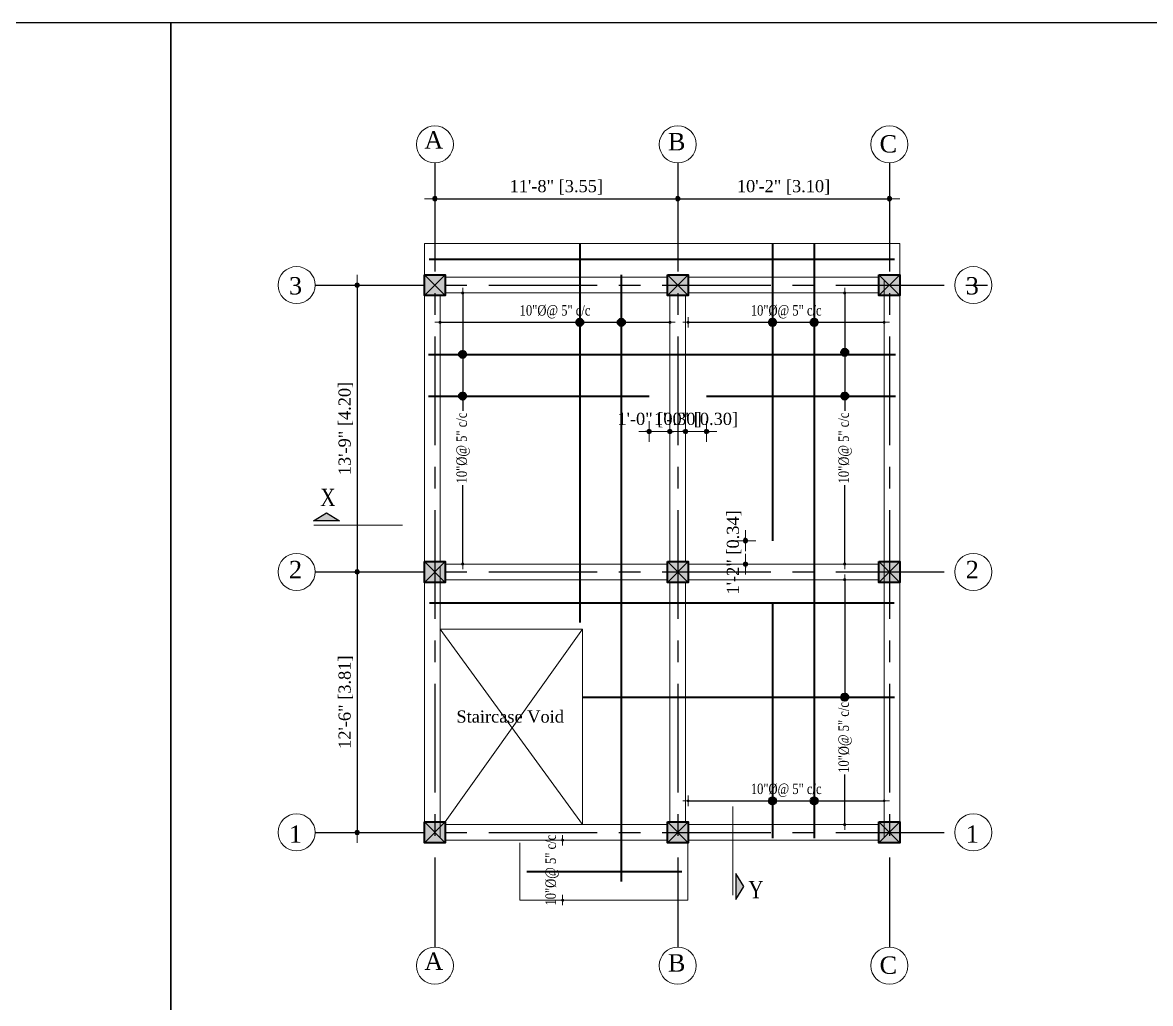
# Model space of a CAD drawing. Header units: feet. Extents: x 4160 to 31260, y -20219 to -1382.
# Drawn here: x 21503 to 22152, y -5015 to -4450 of the extents above; entities that cross this region are included whole.
import ezdxf

# ---------------------------------------------------------------- set-up
doc = ezdxf.new("R2010")
doc.units = ezdxf.units.FT
doc.header["$LTSCALE"] = 50
doc.header["$MEASUREMENT"] = 0
doc.header["$PDMODE"] = 34
doc.linetypes.add('CENTER', pattern=[2, 1.25, -0.25, 0.25, -0.25])
for name, color, linetype, lineweight in [('BAR', 7, 'Continuous', 40), ('COLUMN', 145, 'Continuous', 40), ('DIM', 7, 'Continuous', 9), ('DIMENISON', 152, 'Continuous', 9), ('DIMENSION', 142, 'Continuous', 13), ('HACTH', 8, 'Continuous', 13), ('REBARS', 1, 'Continuous', 40), ('stair', 140, 'Continuous', 18), ('Text1', 3, 'Continuous', 25), ('wall', 6, 'Continuous', 40)]:
    doc.layers.add(name, color=color, linetype=linetype, lineweight=lineweight)
for name, color, linetype in [('CL', 253, 'CENTER'), ('Furniture', 32, 'Continuous'), ('Text', 7, 'Continuous')]:
    doc.layers.add(name, color=color, linetype=linetype)
doc.styles.add('1.8', font='times.ttf', dxfattribs={"width": 0.8, "height": 8})
doc.styles.add('1.8 str', font='times.ttf', dxfattribs={"width": 0.8, "height": 6})
doc.styles.add('7 INCH', font='times.ttf', dxfattribs={"height": 7})
doc.styles.add('arial', font='times.ttf')
doc.styles.add('NAVARAJ', font='times.ttf', dxfattribs={"height": 9})
doc.dimstyles.new('1.4', dxfattribs={"dimscale": 0, "dimtxt": 6, "dimasz": 0.5, "dimexe": 2, "dimexo": 9, "dimgap": 2, "dimtad": 1, "dimdec": 0, "dimlfac": 0.5, "dimzin": 3, "dimdsep": 46, "dimlunit": 4, "dimtxsty": '1.8 str', "dimblk": 'DIM', "dimcen": 3, "dimdle": 3, "dimse1": 1, "dimse2": 1, "dimclrd": 256, "dimclre": 256, "dimclrt": 7, "dimadec": 1, "dimazin": 2, "dimtfac": 1, "dimtdec": 0, "dimtix": 1, "dimtofl": 0, "dimtmove": 2, "dimatfit": 3, "dimldrblk": 'arrow', "dimfxl": 2, "dimfrac": 2, "dimtolj": 2, "dimtzin": 0, "dimarcsym": 0})
doc.dimstyles.new('7 INCH', dxfattribs={"dimscale": 0, "dimtxt": 7, "dimasz": 1, "dimexe": 2, "dimexo": 9, "dimgap": 2, "dimtad": 1, "dimdec": 0, "dimzin": 3, "dimdsep": 46, "dimlunit": 4, "dimtxsty": '7 INCH', "dimblk": 'DIM', "dimcen": 3, "dimdle": 3, "dimse1": 1, "dimse2": 1, "dimclrd": 256, "dimclre": 256, "dimclrt": 7, "dimadec": 1, "dimazin": 2, "dimtfac": 1, "dimtdec": 0, "dimtix": 1, "dimtofl": 0, "dimtmove": 2, "dimatfit": 3, "dimldrblk": 'DIM', "dimfxl": 2, "dimfrac": 2, "dimtolj": 2, "dimtzin": 0, "dimarcsym": 0})

# ---------------------------------------------------------------- blocks, each defined once
blk = doc.blocks.new('DIM')
at = {"layer": 'DIMENSION'}
h = blk.add_hatch(color=256, dxfattribs=at)
h.paths.add_polyline_path([(0, 1.28), (0, 0), (1.28, 0, 0.414214)])
h.paths.add_polyline_path([(1.28, 0), (0, 0), (0, -1.28, 0.414214)])
h.paths.add_polyline_path([(0, 0), (-1.28, 0, 0.414214), (0, -1.28)])
h.paths.add_polyline_path([(0, 1.28, 0.414214), (-1.28, 0), (0, 0)])
for p, q in [((-6, 0), (6, 0)), ((0, 6), (0, -6))]:
    blk.add_line(p, q, dxfattribs=at)
blk.add_circle((0, 0), 1.28, dxfattribs=at)
blk = doc.blocks.new('*D250')
at = {"layer": 'Defpoints', "color": 0, "ltscale": 2, "transparency": 16777216}
for p in [(21880.14, -4551.64), (21740.2, -4571.41), (21880.14, -4571.41)]:
    blk.add_point(p, dxfattribs=at)
at = {"layer": 'DIMENSION', "lineweight": -2, "ltscale": 2, "transparency": 16777216}
blk.add_line((21741.2, -4551.64), (21879.14, -4551.64), dxfattribs=at)
at = {"layer": 'DIMENSION', "lineweight": -2, "ltscale": 2, "transparency": 16777216, "rotation": 180}
blk.add_blockref('DIM', (21740.2, -4551.64), dxfattribs=at)
at = {"layer": 'DIMENSION', "lineweight": -2, "ltscale": 2, "transparency": 16777216}
blk.add_blockref('DIM', (21880.14, -4551.64), dxfattribs=at)
at = {"layer": 'DIMENSION', "color": 7, "ltscale": 2, "transparency": 16777216, "insert": (21810.17, -4545.12), "char_height": 7, "attachment_point": 5, "style": '7 INCH'}
blk.add_mtext('\\A2;11\'-8" [3.55]', dxfattribs=at)
blk = doc.blocks.new('*D251')
at = {"layer": 'Defpoints', "color": 0, "ltscale": 2, "transparency": 16777216}
for p in [(22002.09, -4551.64), (21880.14, -4571.41), (22002.09, -4571.41)]:
    blk.add_point(p, dxfattribs=at)
at = {"layer": 'DIMENSION', "lineweight": -2, "ltscale": 2, "transparency": 16777216}
blk.add_line((21881.14, -4551.64), (22001.09, -4551.64), dxfattribs=at)
at = {"layer": 'DIMENSION', "lineweight": -2, "ltscale": 2, "transparency": 16777216, "rotation": 180}
blk.add_blockref('DIM', (21880.14, -4551.64), dxfattribs=at)
at = {"layer": 'DIMENSION', "lineweight": -2, "ltscale": 2, "transparency": 16777216}
blk.add_blockref('DIM', (22002.09, -4551.64), dxfattribs=at)
at = {"layer": 'DIMENSION', "color": 7, "ltscale": 2, "transparency": 16777216, "insert": (21941.11, -4545.12), "char_height": 7, "attachment_point": 5, "style": '7 INCH'}
blk.add_mtext('\\A2;10\'-2" [3.10]', dxfattribs=at)
blk = doc.blocks.new('*D252')
at = {"layer": 'Defpoints', "color": 0, "ltscale": 2, "transparency": 16777216}
for p in [(21734.2, -4601.41), (21695.43, -4766.59), (21734.2, -4766.59)]:
    blk.add_point(p, dxfattribs=at)
at = {"layer": 'DIMENSION', "lineweight": -2, "ltscale": 2, "transparency": 16777216}
blk.add_line((21695.43, -4602.41), (21695.43, -4765.59), dxfattribs=at)
for p, rotation in [((21695.43, -4601.41), 90), ((21695.43, -4766.59), 270)]:
    blk.add_blockref('DIM', p, dxfattribs=dict(at, rotation=rotation))
at = {"layer": 'DIMENSION', "color": 7, "ltscale": 2, "transparency": 16777216, "insert": (21688.9, -4684), "char_height": 7, "attachment_point": 5, "rotation": 90, "style": '7 INCH'}
blk.add_mtext('\\A2;13\'-9" [4.20]', dxfattribs=at)
blk = doc.blocks.new('*D253')
at = {"layer": 'Defpoints', "color": 0, "ltscale": 2, "transparency": 16777216}
for p in [(21734.2, -4766.59), (21695.43, -4916.59), (21734.2, -4916.59)]:
    blk.add_point(p, dxfattribs=at)
at = {"layer": 'DIMENSION', "lineweight": -2, "ltscale": 2, "transparency": 16777216}
blk.add_line((21695.43, -4767.59), (21695.43, -4915.59), dxfattribs=at)
for p, rotation in [((21695.43, -4766.59), 90), ((21695.43, -4916.59), 270)]:
    blk.add_blockref('DIM', p, dxfattribs=dict(at, rotation=rotation))
at = {"layer": 'DIMENSION', "color": 7, "ltscale": 2, "transparency": 16777216, "insert": (21688.9, -4841.59), "char_height": 7, "attachment_point": 5, "rotation": 90, "style": '7 INCH'}
blk.add_mtext('\\A2;12\'-6" [3.81]', dxfattribs=at)
blk = doc.blocks.new('A$C151D7C43')
at = {"layer": 'HACTH', "ltscale": 0.1}
h = blk.add_hatch(color=256, dxfattribs=at)
h.dxf.hatch_style = 1
h.paths.add_polyline_path([(-12, 6), (-12, -6), (0, -6), (0, 6)])
at = {"layer": 'CL'}
for points in [[(0, 6), (-12, -6)], [(-12, 6), (0, -6)]]:
    blk.add_lwpolyline(points, dxfattribs=at)
at = {"layer": 'COLUMN'}
blk.add_lwpolyline([(-12, 6), (0, 6), (0, -6), (-12, -6)], close=True, dxfattribs=at)
blk = doc.blocks.new('*D254')
at = {"layer": 'Defpoints', "color": 0, "ltscale": 10, "transparency": 16777216}
for p in [(21756.21, -4605.91), (21773.95, -4605.91), (21746.2, -4762.09)]:
    blk.add_point(p, dxfattribs=at)
at = {"layer": 'DIM', "lineweight": -2, "ltscale": 10, "transparency": 16777216}
for p, q in [((21756.21, -4606.41), (21756.21, -4673.85)), ((21756.21, -4761.59), (21756.21, -4716.65))]:
    blk.add_line(p, q, dxfattribs=at)
at = {"layer": 'DIM', "lineweight": -2, "ltscale": 10, "transparency": 16777216, "xscale": 0.5, "yscale": 0.5, "zscale": 0.5}
for p, rotation in [((21756.21, -4605.91), 90), ((21756.21, -4762.09), 270)]:
    blk.add_blockref('DIM', p, dxfattribs=dict(at, rotation=rotation))
at = {"layer": 'DIM', "color": 7, "ltscale": 10, "transparency": 16777216, "insert": (21756.48, -4695.25), "char_height": 6, "attachment_point": 5, "rotation": 90, "style": '1.8 str'}
blk.add_mtext('\\A2;10"%%C@ 5" c/c', dxfattribs=at)
blk = doc.blocks.new('arrow')
at = {"layer": 'DIMENSION'}
blk.add_lwpolyline([(1.2, 0, 0, 2.1, 0), (-2.3, 0, 0, 0, 0), (1.2, 0, 0, 0, 0)], format="xyseb", dxfattribs=at)
blk = doc.blocks.new('*D255')
at = {"layer": 'Defpoints', "color": 0, "ltscale": 10, "transparency": 16777216}
for p in [(21976.32, -4605.91), (21994.07, -4605.91), (21966.31, -4762.09)]:
    blk.add_point(p, dxfattribs=at)
at = {"layer": 'DIM', "lineweight": -2, "ltscale": 10, "transparency": 16777216}
for p, q in [((21976.32, -4606.41), (21976.32, -4673.85)), ((21976.32, -4761.59), (21976.32, -4716.65))]:
    blk.add_line(p, q, dxfattribs=at)
at = {"layer": 'DIM', "lineweight": -2, "ltscale": 10, "transparency": 16777216, "xscale": 0.5, "yscale": 0.5, "zscale": 0.5}
for p, rotation in [((21976.32, -4605.91), 90), ((21976.32, -4762.09), 270)]:
    blk.add_blockref('DIM', p, dxfattribs=dict(at, rotation=rotation))
at = {"layer": 'DIM', "color": 7, "ltscale": 10, "transparency": 16777216, "insert": (21976.6, -4695.25), "char_height": 6, "attachment_point": 5, "rotation": 90, "style": '1.8 str'}
blk.add_mtext('\\A2;10"%%C@ 5" c/c', dxfattribs=at)
blk = doc.blocks.new('*D256')
at = {"layer": 'Defpoints', "color": 0, "ltscale": 10, "transparency": 16777216}
for p in [(21976.32, -4771.09), (21994.07, -4771.09), (21966.31, -4912.09)]:
    blk.add_point(p, dxfattribs=at)
at = {"layer": 'DIM', "lineweight": -2, "ltscale": 10, "transparency": 16777216}
for p, q in [((21976.32, -4771.59), (21976.32, -4840.52)), ((21976.32, -4911.59), (21976.32, -4883.33))]:
    blk.add_line(p, q, dxfattribs=at)
at = {"layer": 'DIM', "lineweight": -2, "ltscale": 10, "transparency": 16777216, "xscale": 0.5, "yscale": 0.5, "zscale": 0.5}
for p, rotation in [((21976.32, -4771.09), 90), ((21976.32, -4912.09), 270)]:
    blk.add_blockref('DIM', p, dxfattribs=dict(at, rotation=rotation))
at = {"layer": 'DIM', "color": 7, "ltscale": 10, "transparency": 16777216, "insert": (21976.6, -4861.92), "char_height": 6, "attachment_point": 5, "rotation": 90, "style": '1.8 str'}
blk.add_mtext('\\A2;10"%%C@ 5" c/c', dxfattribs=at)
blk = doc.blocks.new('*D257')
at = {"layer": 'Defpoints', "color": 0, "ltscale": 10, "transparency": 16777216}
for p in [(21743.2, -4607.41), (21875.64, -4607.41), (21875.64, -4622.85)]:
    blk.add_point(p, dxfattribs=at)
at = {"layer": 'DIM', "lineweight": -2, "ltscale": 10, "transparency": 16777216}
blk.add_line((21743.7, -4622.85), (21875.14, -4622.85), dxfattribs=at)
at = {"layer": 'DIM', "lineweight": -2, "ltscale": 10, "transparency": 16777216, "xscale": 0.5, "yscale": 0.5, "zscale": 0.5, "rotation": 180}
blk.add_blockref('DIM', (21743.2, -4622.85), dxfattribs=at)
at = {"layer": 'DIM', "lineweight": -2, "ltscale": 10, "transparency": 16777216, "xscale": 0.5, "yscale": 0.5, "zscale": 0.5}
blk.add_blockref('DIM', (21875.64, -4622.85), dxfattribs=at)
at = {"layer": 'DIM', "color": 7, "ltscale": 10, "transparency": 16777216, "insert": (21809.42, -4616.81), "char_height": 6, "attachment_point": 5, "style": '1.8 str'}
blk.add_mtext('\\A2;10"%%C@ 5" c/c', dxfattribs=at)
blk = doc.blocks.new('*D258')
at = {"layer": 'Defpoints', "color": 0, "ltscale": 10, "transparency": 16777216}
for p in [(21886.14, -4605.91), (21999.09, -4607.41), (21999.09, -4622.85)]:
    blk.add_point(p, dxfattribs=at)
at = {"layer": 'DIM', "lineweight": -2, "ltscale": 10, "transparency": 16777216}
blk.add_line((21886.64, -4622.85), (21998.59, -4622.85), dxfattribs=at)
at = {"layer": 'DIM', "lineweight": -2, "ltscale": 10, "transparency": 16777216, "xscale": 0.5, "yscale": 0.5, "zscale": 0.5, "rotation": 180}
blk.add_blockref('DIM', (21886.14, -4622.85), dxfattribs=at)
at = {"layer": 'DIM', "lineweight": -2, "ltscale": 10, "transparency": 16777216, "xscale": 0.5, "yscale": 0.5, "zscale": 0.5}
blk.add_blockref('DIM', (21999.09, -4622.85), dxfattribs=at)
at = {"layer": 'DIM', "color": 7, "ltscale": 10, "transparency": 16777216, "insert": (21942.61, -4616.81), "char_height": 6, "attachment_point": 5, "style": '1.8 str'}
blk.add_mtext('\\A2;10"%%C@ 5" c/c', dxfattribs=at)
blk = doc.blocks.new('*D259')
at = {"layer": 'Defpoints', "color": 0, "ltscale": 10, "transparency": 16777216}
for p in [(21886.14, -4881.47), (21999.09, -4882.97), (21999.09, -4898.4)]:
    blk.add_point(p, dxfattribs=at)
at = {"layer": 'DIM', "lineweight": -2, "ltscale": 10, "transparency": 16777216}
blk.add_line((21886.64, -4898.4), (21998.59, -4898.4), dxfattribs=at)
at = {"layer": 'DIM', "lineweight": -2, "ltscale": 10, "transparency": 16777216, "xscale": 0.5, "yscale": 0.5, "zscale": 0.5, "rotation": 180}
blk.add_blockref('DIM', (21886.14, -4898.4), dxfattribs=at)
at = {"layer": 'DIM', "lineweight": -2, "ltscale": 10, "transparency": 16777216, "xscale": 0.5, "yscale": 0.5, "zscale": 0.5}
blk.add_blockref('DIM', (21999.09, -4898.4), dxfattribs=at)
at = {"layer": 'DIM', "color": 7, "ltscale": 10, "transparency": 16777216, "insert": (21942.61, -4892.37), "char_height": 6, "attachment_point": 5, "style": '1.8 str'}
blk.add_mtext('\\A2;10"%%C@ 5" c/c', dxfattribs=at)
blk = doc.blocks.new('*D260')
at = {"layer": 'Defpoints', "color": 0, "ltscale": 10, "transparency": 16777216}
for p in [(21874.14, -4921.09), (21813.81, -4955.59), (21874.14, -4955.59)]:
    blk.add_point(p, dxfattribs=at)
at = {"layer": 'DIM', "lineweight": -2, "ltscale": 10, "transparency": 16777216}
for p, q in [((21813.81, -4920.59), (21813.81, -4920.09)), ((21813.81, -4956.09), (21813.81, -4956.59))]:
    blk.add_line(p, q, dxfattribs=at)
at = {"layer": 'DIM', "lineweight": -2, "ltscale": 10, "transparency": 16777216, "xscale": 0.5, "yscale": 0.5, "zscale": 0.5}
for p, rotation in [((21813.81, -4921.09), 270), ((21813.81, -4955.59), 90)]:
    blk.add_blockref('DIM', p, dxfattribs=dict(at, rotation=rotation))
at = {"layer": 'DIM', "color": 7, "ltscale": 10, "transparency": 16777216, "insert": (21807.78, -4938.34), "char_height": 6, "attachment_point": 5, "rotation": 90, "style": '1.8 str'}
blk.add_mtext('\\A2;10"%%C@ 5" c/c', dxfattribs=at)
blk = doc.blocks.new('*D261')
at = {"layer": 'Defpoints', "color": 0, "ltscale": 2, "transparency": 16777216}
for p in [(21863.64, -4665.3), (21875.64, -4665.3), (21875.64, -4685.68)]:
    blk.add_point(p, dxfattribs=at)
at = {"layer": 'DIMENSION', "lineweight": -2, "ltscale": 2, "transparency": 16777216}
for p, q in [((21862.64, -4685.68), (21861.64, -4685.68)), ((21876.64, -4685.68), (21877.64, -4685.68))]:
    blk.add_line(p, q, dxfattribs=at)
blk.add_blockref('DIM', (21863.64, -4685.68), dxfattribs=at)
at = {"layer": 'DIMENSION', "lineweight": -2, "ltscale": 2, "transparency": 16777216, "rotation": 180}
blk.add_blockref('DIM', (21875.64, -4685.68), dxfattribs=at)
at = {"layer": 'DIMENSION', "color": 7, "ltscale": 2, "transparency": 16777216, "insert": (21869.64, -4679.16), "char_height": 7, "attachment_point": 5, "style": '7 INCH'}
blk.add_mtext('\\A2;1\'-0" [0.30]', dxfattribs=at)
blk = doc.blocks.new('*D262')
at = {"layer": 'Defpoints', "color": 0, "ltscale": 2, "transparency": 16777216}
for p in [(21884.64, -4665.3), (21896.64, -4665.3), (21884.64, -4685.68)]:
    blk.add_point(p, dxfattribs=at)
at = {"layer": 'DIMENSION', "lineweight": -2, "ltscale": 2, "transparency": 16777216}
for p, q in [((21883.64, -4685.68), (21882.64, -4685.68)), ((21897.64, -4685.68), (21898.64, -4685.68))]:
    blk.add_line(p, q, dxfattribs=at)
blk.add_blockref('DIM', (21884.64, -4685.68), dxfattribs=at)
at = {"layer": 'DIMENSION', "lineweight": -2, "ltscale": 2, "transparency": 16777216, "rotation": 180}
blk.add_blockref('DIM', (21896.64, -4685.68), dxfattribs=at)
at = {"layer": 'DIMENSION', "color": 7, "ltscale": 2, "transparency": 16777216, "insert": (21890.64, -4679.16), "char_height": 7, "attachment_point": 5, "style": '7 INCH'}
blk.add_mtext('\\A2;1\'-0" [0.30]', dxfattribs=at)
blk = doc.blocks.new('*D263')
at = {"layer": 'Defpoints', "color": 0, "ltscale": 2, "transparency": 16777216}
for p in [(21934.74, -4748.59), (21919.15, -4762.09), (21934.74, -4762.09)]:
    blk.add_point(p, dxfattribs=at)
at = {"layer": 'DIMENSION', "lineweight": -2, "ltscale": 2, "transparency": 16777216}
for p, q in [((21919.15, -4747.59), (21919.15, -4746.59)), ((21919.15, -4763.09), (21919.15, -4764.09))]:
    blk.add_line(p, q, dxfattribs=at)
for p, rotation in [((21919.15, -4748.59), 270), ((21919.15, -4762.09), 90)]:
    blk.add_blockref('DIM', p, dxfattribs=dict(at, rotation=rotation))
at = {"layer": 'DIMENSION', "color": 7, "ltscale": 2, "transparency": 16777216, "insert": (21912.62, -4755.34), "char_height": 7, "attachment_point": 5, "rotation": 90, "style": '7 INCH'}
blk.add_mtext('\\A2;1\'-2" [0.34]', dxfattribs=at)
blk = doc.blocks.new('GFHF')
at = {"layer": 'BAR'}
h = blk.add_hatch(dxfattribs=at)
h.set_pattern_fill('ANSI31', color=2)
h.paths.add_polyline_path([(20798.9, -1672.63), (20794.72, -1672.63, 1)])
h.paths.add_polyline_path([(20794.72, -1672.63), (20798.9, -1672.63, 1)])
at = {"layer": 'BAR', "color": 2}
blk.add_circle((20796.81, -1672.63), 2.09, dxfattribs=at)

msp = doc.modelspace()

# ---------------------------------------------------------------- hatches: boundary and pattern name
at = {"layer": 'Text'}
for points in [[(21670.29, -4737.21), (21685.29, -4737.21), (21677.79, -4732.59)], [(21913.65, -4955.2), (21913.65, -4940.19), (21918.27, -4947.7)]]:
    msp.add_hatch(color=256, dxfattribs=at).paths.add_polyline_path(points)

# ---------------------------------------------------------------- linework, layer by layer
for points in [[(20557.86, -4450.23), (21588.11, -4450.23), (21588.11, -5559.22), (20557.86, -5559.22)], [(21588.11, -4450.23), (24204.46, -4450.23), (24204.46, -5559.22), (21588.11, -5559.22)]]:
    msp.add_lwpolyline(points, close=True)
at = {"layer": 'CL'}
for p, q in [((21740.2, -4531.06), (21740.2, -4982.65)), ((21880.14, -4531.06), (21880.14, -4982.65)), ((22002.09, -4531.06), (22002.09, -4982.65)), ((21671.2, -4601.41), (22061.12, -4601.41)), ((21671.2, -4766.59), (22039.77, -4766.59)), ((21671.2, -4916.59), (22039.77, -4916.59))]:
    msp.add_line(p, q, dxfattribs=at)
at = {"layer": 'DIMENISON'}
for centre in [(21740.2, -4520.38), (21880.14, -4520.38), (22002.09, -4520.38), (21660.52, -4601.41), (22050.45, -4601.41), (21660.52, -4766.59), (22050.45, -4766.59), (21660.52, -4916.59), (22050.45, -4916.59), (21740.2, -4993.33), (21880.14, -4993.33), (22002.09, -4993.33)]:
    msp.add_circle(centre, 10.68, dxfattribs=at)
at = {"layer": 'DIMENSION', "ltscale": 10}
for p, q in [((21670.39, -4739.74), (21721.47, -4739.74)), ((21911.94, -4952.66), (21911.94, -4901.58))]:
    msp.add_line(p, q, dxfattribs=at)
at = {"layer": 'Furniture', "color": 4, "lineweight": 18, "ltscale": 2}
for p, q in [((21825.2, -4799.59), (21743.2, -4799.59)), ((21825.2, -4912.09), (21743.2, -4799.59)), ((21825.2, -4799.59), (21746.2, -4910.59))]:
    msp.add_line(p, q, dxfattribs=at)
at = {"layer": 'REBARS', "ltscale": 0.1}
for points in [[(21823.63, -4577.41), (21823.63, -4795.72)], [(21934.74, -4577.41), (21934.74, -4748.59)], [(21958.74, -4577.41), (21958.74, -4919.91)], [(21736.85, -4586.41), (22004.94, -4586.41)], [(21847.63, -4595.41), (21847.63, -4944.94)], [(21736.58, -4641.3), (22005.64, -4641.3)], [(21736.58, -4665.3), (21863.64, -4665.3)], [(21896.64, -4665.3), (22005.64, -4665.3)], [(22004.86, -4784.67), (21737.03, -4784.67)], [(21934.74, -4784.59), (21934.74, -4919.91)], [(21825.2, -4838.72), (22005.12, -4838.72)], [(21793.12, -4939.09), (21882.47, -4939.09)]]:
    msp.add_lwpolyline(points, dxfattribs=at)
at = {"layer": 'stair', "ltscale": 0.5}
for p, q in [((21746.2, -4596.91), (21874.14, -4596.91)), ((21886.14, -4596.91), (21996.09, -4596.91)), ((21999.09, -4598.41), (21999.09, -4769.59)), ((22008.09, -4598.41), (22008.09, -4769.59)), ((21734.2, -4607.41), (21734.2, -4760.59)), ((21743.2, -4607.41), (21743.2, -4760.59)), ((21746.2, -4605.91), (21874.14, -4605.91)), ((21875.64, -4760.59), (21875.64, -4607.41)), ((21884.64, -4760.59), (21884.64, -4607.41)), ((21886.14, -4605.91), (21996.09, -4605.91)), ((21746.2, -4762.09), (21874.14, -4762.09)), ((21886.14, -4762.09), (21996.09, -4762.09)), ((21734.2, -4763.59), (21734.2, -4919.59)), ((21743.2, -4763.59), (21743.2, -4919.59)), ((21999.09, -4763.59), (21999.09, -4919.59)), ((22008.09, -4763.59), (22008.09, -4919.59)), ((21746.2, -4771.09), (21874.14, -4771.09)), ((21875.64, -4910.59), (21875.64, -4772.59)), ((21884.64, -4910.59), (21884.64, -4772.59)), ((21886.14, -4771.09), (21996.09, -4771.09)), ((21746.2, -4912.09), (21874.14, -4912.09)), ((21886.14, -4912.09), (21996.09, -4912.09)), ((21746.2, -4921.09), (21874.14, -4921.09)), ((21886.14, -4921.09), (21996.09, -4921.09)), ((21886.04, -4955.59), (21789.16, -4955.59))]:
    msp.add_line(p, q, dxfattribs=at)
for points in [[(21734.2, -4595.41), (21734.2, -4577.41), (22008.09, -4577.41), (22008.09, -4595.41)], [(21789.16, -4922.59), (21789.16, -4955.59)], [(21886.04, -4922.59), (21886.04, -4955.59)]]:
    msp.add_lwpolyline(points, dxfattribs=at)
at = {"layer": 'stair'}
msp.add_lwpolyline([(21825.2, -4912.09), (21825.2, -4799.59)], dxfattribs=at)
at = {"layer": 'Text'}
for points in [[(21685.29, -4737.21), (21670.29, -4737.21), (21677.79, -4732.59), (21685.29, -4737.21)], [(21913.65, -4940.19), (21913.65, -4955.2), (21918.27, -4947.7), (21913.65, -4940.19)]]:
    msp.add_lwpolyline(points, dxfattribs=at)

# ---------------------------------------------------------------- block references
at = {"layer": 'BAR', "rotation": 90}
for p in [(20151, -25419.66), (20175, -25419.66), (20262.1, -25419.66), (20286.1, -25419.66), (20083.57, -25438.11), (20303.69, -25436.94), (20083.57, -25462.11), (20303.69, -25462.11), (20303.69, -25635.53), (20262.1, -25695.21), (20286.1, -25695.21)]:
    msp.add_blockref('GFHF', p, dxfattribs=at)
at = {"layer": 'wall', "ltscale": 0.1}
for p in [(21746.2, -4601.41), (21886.14, -4601.41), (22008.09, -4601.41), (21746.2, -4766.59), (21886.14, -4766.59), (22008.09, -4766.59), (21746.2, -4916.59), (21886.14, -4916.59), (22008.09, -4916.59)]:
    msp.add_blockref('A$C151D7C43', p, dxfattribs=at)

# ---------------------------------------------------------------- texts
at = {"layer": 'Text', "style": '1.8', "width": 0.8}
for s, p in [('X', (21674.21, -4728.68)), ('Y', (21920.83, -4954.55))]:
    msp.add_text(s, height=10, dxfattribs=at).set_placement(p)
at = {"layer": 'Text', "style": 'NAVARAJ'}
msp.add_text('Staircase Void', height=7, dxfattribs=at).set_placement((21752.61, -4853.37))
at = {"layer": 'Text1', "lineweight": 30, "char_height": 10, "width": 17.5966, "attachment_point": 2, "style": 'arial'}
for s, insert in [('A', (21739.58, -4512.84)), ('B', (21879.53, -4513.81)), ('C', (22001.47, -4515.08)), ('3', (21659.9, -4596.8)), ('3', (22049.83, -4596.8)), ('2', (21659.9, -4760.2)), ('2', (22049.83, -4760.2)), ('1', (21659.9, -4912.54)), ('1', (22049.83, -4912.54)), ('A', (21739.58, -4985.79)), ('B', (21879.53, -4986.76)), ('C', (22001.47, -4988.03))]:
    msp.add_mtext(s, dxfattribs=dict(at, insert=insert))

# ---------------------------------------------------------------- dimensions: what is measured, and where the dimension line sits
at = {"layer": 'DIM', "ltscale": 10}
for base, p1, p2, picture, middle in [((21875.64, -4622.85), (21743.2, -4607.41), (21875.64, -4607.41), '*D257', (21809.42, -4616.81)), ((21999.09, -4622.85), (21886.14, -4605.91), (21999.09, -4607.41), '*D258', (21942.61, -4616.81)), ((21999.09, -4898.4), (21886.14, -4881.47), (21999.09, -4882.97), '*D259', (21942.61, -4892.37))]:
    dim = msp.add_linear_dim(base=base, p1=p1, p2=p2, text='10"%%C@ 5" c/c', dimstyle='1.4', override={"dimscale": 1}, dxfattribs=at)
    dim.commit()
    dim.dimension.update_dxf_attribs({"geometry": picture, "text_midpoint": middle})
for base, p1, p2, picture, middle in [((21756.21, -4605.91), (21746.2, -4762.09), (21773.95, -4605.91), '*D254', (21756.48, -4695.25)), ((21976.32, -4605.91), (21966.31, -4762.09), (21994.07, -4605.91), '*D255', (21976.6, -4695.25)), ((21976.32, -4771.09), (21966.31, -4912.09), (21994.07, -4771.09), '*D256', (21976.6, -4861.92))]:
    dim = msp.add_linear_dim(base=base, p1=p1, p2=p2, angle=90, text='10"%%C@ 5" c/c', dimstyle='1.4', override={"dimscale": 1}, dxfattribs=at)
    dim.commit()
    dim.dimension.update_dxf_attribs({"geometry": picture, "text_midpoint": middle, "dimtype": 160})
dim = msp.add_linear_dim(base=(21813.81, -4955.59), p1=(21874.14, -4921.09), p2=(21874.14, -4955.59), angle=90, text='10"%%C@ 5" c/c', dimstyle='1.4', override={"dimscale": 1}, dxfattribs=at)
dim.commit()
dim.dimension.update_dxf_attribs({"geometry": '*D260', "text_midpoint": (21807.78, -4938.34)})
at = {"layer": 'DIMENSION', "ltscale": 2}
for base, p1, p2, picture, middle in [((21880.14, -4551.64), (21740.2, -4571.41), (21880.14, -4571.41), '*D250', (21810.17, -4545.12)), ((22002.09, -4551.64), (21880.14, -4571.41), (22002.09, -4571.41), '*D251', (21941.11, -4545.12)), ((21875.64, -4685.68), (21863.64, -4665.3), (21875.64, -4665.3), '*D261', (21869.64, -4679.16)), ((21884.64, -4685.68), (21896.64, -4665.3), (21884.64, -4665.3), '*D262', (21890.64, -4679.16))]:
    dim = msp.add_linear_dim(base=base, p1=p1, p2=p2, dimstyle='7 INCH', override={"dimscale": 1}, dxfattribs=at)
    dim.commit()
    dim.dimension.update_dxf_attribs({"geometry": picture, "text_midpoint": middle})
for base, p1, p2, picture, middle in [((21695.43, -4766.59), (21734.2, -4601.41), (21734.2, -4766.59), '*D252', (21688.9, -4684)), ((21919.150719, -4762.08810631), (21934.73580592, -4748.58810631), (21934.73580592, -4762.08810631), '*D263', (21912.62368223, -4755.33810631)), ((21695.43, -4916.59), (21734.2, -4766.59), (21734.2, -4916.59), '*D253', (21688.9, -4841.59))]:
    dim = msp.add_linear_dim(base=base, p1=p1, p2=p2, angle=90, dimstyle='7 INCH', override={"dimscale": 1}, dxfattribs=at)
    dim.commit()
    dim.dimension.update_dxf_attribs({"geometry": picture, "text_midpoint": middle})

doc.saveas('drawing.dxf')
